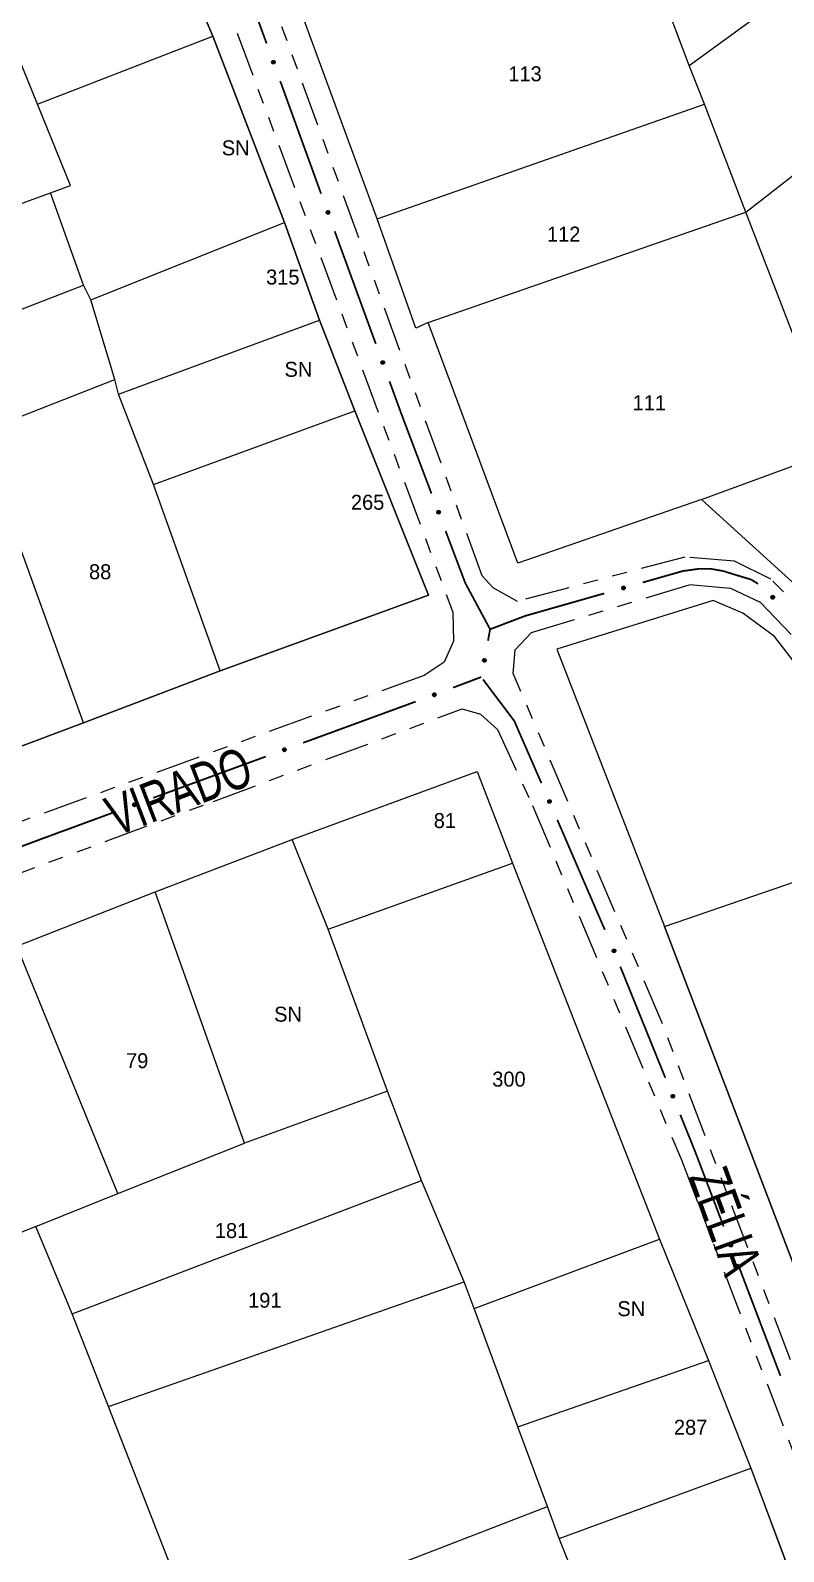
# Model space of a CAD drawing. Extents: x 204373 to 205952, y 4873300 to 4875179.
# Drawn here: x 205431.5 to 205506.9, y 4874793.6 to 4874945.9 of the extents above; entities that cross this region are included whole.
import ezdxf
from ezdxf.enums import TextEntityAlignment as Align

# ---------------------------------------------------------------- set-up
doc = ezdxf.new("R2010")
doc.units = 0
doc.header["$LTSCALE"] = 1.5
doc.header["$MEASUREMENT"] = 0
doc.linetypes.add('TRACO_25', pattern=[8, 3, -1, 1, -1, 1, -1])
for name, color, linetype in [('CD_MALHA_LOTES', 7, 'CONTINUOUS'), ('RU-QUADRA', 220, 'CONTINUOUS'), ('SV-EIXO-RUA-N-PAV', 6, 'CONTINUOUS'), ('SV-RUA-NAO-PAV', 7, 'CONTINUOUS'), ('SV-TXT-RUA-PAV', 7, 'CONTINUOUS'), ('Th_NmrPort', 1, 'CONTINUOUS')]:
    doc.layers.add(name, color=color, linetype=linetype)
doc.styles.add('ARIAL', font='ARIAL.SHX')

msp = doc.modelspace()

# ---------------------------------------------------------------- linework, layer by layer
at = {"layer": 'CD_MALHA_LOTES', "linetype": 'Continuous', "flags": 128}
for points in [[(205497.454776, 4874942.42163), (205491.159555, 4874959.162768)], [(205445.839596, 4874954.615429), (205449.72036, 4874945.375513)], [(205497.454776, 4874942.42163), (205507.693159, 4874949.892882)], [(205466.186203, 4874927.064056), (205458.507416, 4874947.95589)], [(205432.164521, 4874938.537976), (205449.72036, 4874945.375513)], [(205449.72036, 4874945.375513), (205456.927494, 4874926.710884)], [(205432.164521, 4874938.537976), (205430.316538, 4874943.157934)], [(205498.976698, 4874938.547647), (205497.454776, 4874942.42163)], [(205503.127394, 4874927.755839), (205518.76168, 4874939.931212)], [(205435.49089, 4874930.40685), (205432.164521, 4874938.537976)], [(205466.186203, 4874927.064056), (205498.976698, 4874938.547647)], [(205503.127394, 4874927.755839), (205498.976698, 4874938.547647)], [(205433.458109, 4874929.667657), (205435.49089, 4874930.40685)], [(205403.520783, 4874918.764557), (205433.458109, 4874929.667657)], [(205436.784479, 4874920.427742), (205433.458109, 4874929.667657)], [(205471.305394, 4874916.687317), (205503.127394, 4874927.755839)], [(205510.598646, 4874908.385926), (205503.127394, 4874927.755839)], [(205437.523672, 4874918.949355), (205456.927494, 4874926.710884)], [(205456.927494, 4874926.710884), (205460.438662, 4874916.916574)], [(205470.060186, 4874916.133891), (205466.186203, 4874927.064056)], [(205407.216749, 4874908.970246), (205436.784479, 4874920.427742)], [(205437.523672, 4874918.949355), (205436.784479, 4874920.427742)], [(205439.92605, 4874911.003028), (205437.523672, 4874918.949355)], [(205440.295647, 4874909.524641), (205460.438662, 4874916.916574)], [(205460.438662, 4874916.916574), (205463.94983, 4874907.861457)], [(205471.305394, 4874916.687317), (205470.060186, 4874916.133891)], [(205480.298568, 4874892.613283), (205471.305394, 4874916.687317)], [(205426.250975, 4874905.643877), (205439.92605, 4874911.003028)], [(205440.295647, 4874909.524641), (205439.92605, 4874911.003028)], [(205443.806814, 4874900.469524), (205440.295647, 4874909.524641)], [(205443.806814, 4874900.469524), (205463.94983, 4874907.861457)], [(205463.94983, 4874907.861457), (205471.341763, 4874889.381626)], [(205436.784479, 4874876.630542), (205426.250975, 4874905.643877)], [(205498.699985, 4874898.977683), (205512.258924, 4874903.958518)], [(205450.459554, 4874881.804895), (205443.806814, 4874900.469524)], [(205498.699985, 4874898.977683), (205480.298568, 4874892.613283)], [(205509.63015, 4874889.016014), (205498.699985, 4874898.977683)], [(205471.341763, 4874889.381626), (205450.459554, 4874881.804895)], [(205515.974212, 4874863.436749), (205508.135893, 4874882.50293), (205506.017429, 4874885.256934), (205502.839732, 4874887.587245), (205499.873881, 4874888.858324), (205484.197243, 4874883.985855)], [(205484.197243, 4874883.985855), (205495.001413, 4874856.233969)], [(205450.459554, 4874881.804895), (205436.784479, 4874876.630542)], [(205436.784479, 4874876.630542), (205422.000614, 4874871.086593)], [(205457.671579, 4874864.925012), (205476.232913, 4874871.752169)], [(205476.232913, 4874871.752169), (205479.753166, 4874862.578177)], [(205443.963928, 4874859.69797), (205457.671579, 4874864.925012)], [(205461.298506, 4874855.964369), (205457.671579, 4874864.925012)], [(205495.001413, 4874856.233969), (205515.974212, 4874863.436749)], [(205461.298506, 4874855.964369), (205479.753166, 4874862.578177)], [(205479.753166, 4874862.578177), (205494.474223, 4874824.922138)], [(205430.096265, 4874854.257579), (205443.963928, 4874859.69797)], [(205452.924571, 4874834.522828), (205443.963928, 4874859.69797)], [(205467.218932, 4874839.74987), (205461.298506, 4874855.964369)], [(205508.559586, 4874820.643763), (205495.001413, 4874856.233969)], [(205440.230326, 4874829.509135), (205430.096265, 4874854.257579)], [(205467.218932, 4874839.74987), (205452.924571, 4874834.522828)], [(205470.63251, 4874830.789227), (205467.218932, 4874839.74987)], [(205440.230326, 4874829.509135), (205452.924571, 4874834.522828)], [(205435.64333, 4874817.454935), (205470.63251, 4874830.789227)], [(205474.899484, 4874820.655165), (205470.63251, 4874830.789227)], [(205432.016403, 4874826.20223), (205440.230326, 4874829.509135)], [(205432.016403, 4874826.20223), (205427.216058, 4874824.282092)], [(205435.64333, 4874817.454935), (205432.016403, 4874826.20223)], [(205475.91289, 4874817.988307), (205494.474223, 4874824.922138)], [(205494.474223, 4874824.922138), (205499.381242, 4874812.761265)], [(205439.270257, 4874808.174269), (205474.899484, 4874820.655165)], [(205475.91289, 4874817.988307), (205474.899484, 4874820.655165)], [(205439.270257, 4874808.174269), (205435.64333, 4874817.454935)], [(205480.286537, 4874806.147456), (205475.91289, 4874817.988307)], [(205480.286537, 4874806.147456), (205499.381242, 4874812.761265)], [(205499.381242, 4874812.761265), (205503.648216, 4874801.987157)], [(205448.44425, 4874784.705916), (205439.270257, 4874808.174269)], [(205483.273418, 4874798.146882), (205480.286537, 4874806.147456)], [(205484.446836, 4874794.946652), (205503.648216, 4874801.987157)], [(205503.648216, 4874801.987157), (205510.688721, 4874783.105801)], [(205448.44425, 4874784.705916), (205483.273418, 4874798.146882)], [(205484.446836, 4874794.946652), (205483.273418, 4874798.146882)], [(205491.914039, 4874776.278644), (205484.446836, 4874794.946652)]]:
    msp.add_lwpolyline(points, dxfattribs=at)
at = {"layer": 'RU-QUADRA', "linetype": 'Continuous', "flags": 128}
msp.add_lwpolyline([(205400.194413, 4874995.640654), (205376.909826, 4874987.32473), (205392.987279, 4874946.8539), (205400.194413, 4874928.004472), (205403.520783, 4874918.764557), (205407.216749, 4874908.970246), (205410.912715, 4874899.730331), (205422.000614, 4874871.086593), (205436.784479, 4874876.630542), (205450.459554, 4874881.804895), (205471.341763, 4874889.381626), (205463.94983, 4874907.861457), (205460.438662, 4874916.916574), (205456.927494, 4874926.710884), (205449.72036, 4874945.375513), (205445.839596, 4874954.615429), (205439.556453, 4874970.508084), (205426.250975, 4875005.065367)], close=True, dxfattribs=at)
for points in [[(205509.63015, 4874889.016014), (205498.699985, 4874898.977683), (205480.298568, 4874892.613283), (205471.305394, 4874916.687317), (205470.060186, 4874916.133891), (205466.186203, 4874927.064056), (205458.507416, 4874947.95589)], [(205597.958793, 4874785.689097), (205576.774147, 4874808.144822), (205560.885662, 4874824.457), (205559.614583, 4874823.609614), (205520.211141, 4874864.919674), (205515.974212, 4874863.436749), (205508.135893, 4874882.50293), (205506.017429, 4874885.256934), (205502.839732, 4874887.587245), (205499.873881, 4874888.858324), (205484.197243, 4874883.985855), (205495.001413, 4874856.233969), (205508.559586, 4874820.643763), (205516.609752, 4874800.306503), (205521.905913, 4874785.689097)], [(205448.44425, 4874784.705916), (205439.270257, 4874808.174269), (205435.64333, 4874817.454935), (205432.016403, 4874826.20223), (205427.216058, 4874824.282092), (205417.295345, 4874849.457234), (205430.096265, 4874854.257579), (205443.963928, 4874859.69797), (205457.671579, 4874864.925012), (205476.232913, 4874871.752169), (205479.753166, 4874862.578177), (205494.474223, 4874824.922138), (205499.381242, 4874812.761265), (205503.648216, 4874801.987157), (205517.515878, 4874764.971165)]]:
    msp.add_lwpolyline(points, dxfattribs=at)
at = {"layer": 'SV-EIXO-RUA-N-PAV', "const_width": 0.18}
for points in [[(205451.593581, 4874954.341907), (205455.119239, 4874944.633421)], [(205456.484604, 4874940.873663), (205460.580698, 4874929.59439)], [(205461.946063, 4874925.834632), (205462.287404, 4874924.894692)], [(205462.287404, 4874924.894692), (205462.466149, 4874924.402487)], [(205462.466149, 4874924.402487), (205466.061242, 4874914.56231)], [(205467.433894, 4874910.805207), (205468.463383, 4874907.987379)], [(205468.463383, 4874907.987379), (205468.651716, 4874907.471889)], [(205468.651716, 4874907.471889), (205471.640404, 4874899.566811)], [(205473.054969, 4874895.825287), (205474.823175, 4874891.148381)], [(205497.635484, 4874891.923569), (205498.481452, 4874892.041611)], [(205498.481452, 4874892.041611), (205498.627288, 4874892.041674)], [(205498.627288, 4874892.041674), (205499.565281, 4874892.041611)], [(205499.565281, 4874892.041611), (205500.611128, 4874891.85705)], [(205474.823175, 4874891.148381), (205475.02859, 4874890.605059)], [(205475.02859, 4874890.605059), (205477.122104, 4874886.713269)], [(205492.802514, 4874890.667989), (205496.65003, 4874891.761891)], [(205496.65003, 4874891.761891), (205496.817001, 4874891.809362)], [(205496.817001, 4874891.809362), (205497.635484, 4874891.923569)], [(205500.611128, 4874891.85705), (205500.881359, 4874891.809362)], [(205500.881359, 4874891.809362), (205501.573923, 4874891.592936)], [(205501.573923, 4874891.592936), (205502.120021, 4874891.42228)], [(205502.120021, 4874891.42228), (205503.487661, 4874891.011988)], [(205503.487661, 4874891.011988), (205503.668348, 4874890.957782)], [(205503.668348, 4874890.957782), (205504.359347, 4874890.532552)], [(205481.024064, 4874887.319213), (205488.954998, 4874889.574087)], [(205477.122104, 4874886.713269), (205477.51557, 4874885.981826)], [(205477.51557, 4874885.981826), (205477.300981, 4874884.83224)], [(205477.51557, 4874885.981826), (205480.318816, 4874887.050383)], [(205480.318816, 4874887.050383), (205481.024064, 4874887.319213)], [(205473.801972, 4874880.135353), (205476.60899, 4874881.19396)], [(205476.60899, 4874881.19396), (205476.622808, 4874881.199171)], [(205476.805877, 4874880.956252), (205479.815128, 4874876.963208)], [(205458.785065, 4874874.613641), (205470.054028, 4874878.738017)], [(205479.815128, 4874876.963208), (205479.938782, 4874876.799128)], [(205479.938782, 4874876.799128), (205482.655439, 4874870.57132)], [(205443.764567, 4874869.101415), (205455.029761, 4874873.236074)], [(205433.180754, 4874865.216843), (205440.009502, 4874867.723196)], [(205484.247412, 4874866.901773), (205489.007728, 4874855.886356)], [(205428.752071, 4874863.567541), (205432.500565, 4874864.963532)], [(205432.500565, 4874864.963532), (205433.180754, 4874865.216843)], [(205490.558739, 4874852.199578), (205495.067201, 4874841.078706)], [(205496.568022, 4874837.37094), (205497.692667, 4874834.589722)], [(205497.692667, 4874834.589722), (205498.017218, 4874833.787119)], [(205498.017218, 4874833.787119), (205500.91118, 4874826.185068)], [(205502.334269, 4874822.446777), (205506.602733, 4874811.231599)]]:
    msp.add_lwpolyline(points, dxfattribs=at)
at = {"layer": 'SV-EIXO-RUA-N-PAV'}
for points in [[(205455.856347, 4874942.926168), (205455.900947, 4874942.906097), (205455.935174, 4874942.879726), (205455.95739, 4874942.849515), (205455.970061, 4874942.817699), (205455.979358, 4874942.78369), (205455.981167, 4874942.747334), (205455.974236, 4874942.706538), (205455.954415, 4874942.661657), (205455.925097, 4874942.62837), (205455.896643, 4874942.605004), (205455.864229, 4874942.589881), (205455.831039, 4874942.581403), (205455.793212, 4874942.580773), (205455.751938, 4874942.588201), (205455.707291, 4874942.609224), (205455.673913, 4874942.635307), (205455.653191, 4874942.665093), (205455.638194, 4874942.697776), (205455.629118, 4874942.732611), (205455.627549, 4874942.768309), (205455.635102, 4874942.809852), (205455.656435, 4874942.853645), (205455.68207, 4874942.887232), (205455.711557, 4874942.908367), (205455.744067, 4874942.922407), (205455.778064, 4874942.932146), (205455.814535, 4874942.935486), (205455.856347, 4874942.926168)], [(205461.317805, 4874927.887137), (205461.362405, 4874927.867065), (205461.396632, 4874927.840694), (205461.418849, 4874927.810483), (205461.43152, 4874927.778668), (205461.440817, 4874927.744659), (205461.442626, 4874927.708302), (205461.435695, 4874927.667506), (205461.415874, 4874927.622625), (205461.386555, 4874927.589338), (205461.358102, 4874927.565973), (205461.325687, 4874927.55085), (205461.292498, 4874927.542372), (205461.254671, 4874927.541742), (205461.213397, 4874927.549169), (205461.168749, 4874927.570192), (205461.135371, 4874927.596275), (205461.11465, 4874927.626061), (205461.099652, 4874927.658745), (205461.090577, 4874927.693579), (205461.089007, 4874927.729278), (205461.096561, 4874927.770821), (205461.117894, 4874927.814613), (205461.143529, 4874927.848201), (205461.173016, 4874927.869335), (205461.205526, 4874927.883375), (205461.239523, 4874927.893115), (205461.275994, 4874927.896454), (205461.317805, 4874927.887137)], [(205466.801658, 4874912.85649), (205466.846297, 4874912.836504), (205466.880575, 4874912.8102), (205466.90285, 4874912.780032), (205466.915583, 4874912.748241), (205466.924946, 4874912.71425), (205466.926825, 4874912.677897), (205466.919973, 4874912.637088), (205466.90024, 4874912.592168), (205466.870986, 4874912.558825), (205466.842578, 4874912.535404), (205466.810192, 4874912.520218), (205466.777019, 4874912.511676), (205466.739194, 4874912.510973), (205466.697905, 4874912.51832), (205466.653217, 4874912.539256), (205466.619789, 4874912.565275), (205466.599009, 4874912.59502), (205466.583949, 4874912.627675), (205466.574806, 4874912.662492), (205466.573167, 4874912.698187), (205466.58064, 4874912.739745), (205466.601888, 4874912.783578), (205466.627458, 4874912.817215), (205466.656903, 4874912.838407), (205466.689386, 4874912.85251), (205466.723365, 4874912.862316), (205466.759829, 4874912.865726), (205466.801658, 4874912.85649)], [(205472.399842, 4874897.869374), (205472.444701, 4874897.849889), (205472.479271, 4874897.82397), (205472.501882, 4874897.794053), (205472.51497, 4874897.762406), (205472.524712, 4874897.728522), (205472.526997, 4874897.692192), (205472.520602, 4874897.651309), (205472.501372, 4874897.606171), (205472.472492, 4874897.572503), (205472.444348, 4874897.548766), (205472.412134, 4874897.533219), (205472.379059, 4874897.524307), (205472.341244, 4874897.523181), (205472.299875, 4874897.530066), (205472.254956, 4874897.550501), (205472.221239, 4874897.576145), (205472.200128, 4874897.605656), (205472.184704, 4874897.63814), (205472.175172, 4874897.672853), (205472.173134, 4874897.708527), (205472.180142, 4874897.750166), (205472.200899, 4874897.794234), (205472.226091, 4874897.828155), (205472.255298, 4874897.849675), (205472.287621, 4874897.86414), (205472.321488, 4874897.874325), (205472.357912, 4874897.878142), (205472.399842, 4874897.869374)], [(205490.710449, 4874890.187629), (205490.733648, 4874890.230685), (205490.762392, 4874890.262945), (205490.79411, 4874890.282952), (205490.826748, 4874890.293323), (205490.861333, 4874890.300172), (205490.897726, 4874890.299385), (205490.937924, 4874890.289564), (205490.981278, 4874890.266595), (205491.01239, 4874890.234978), (205491.033669, 4874890.204931), (205491.046442, 4874890.171521), (205491.052533, 4874890.137812), (205491.050465, 4874890.100036), (205491.040115, 4874890.059396), (205491.015963, 4874890.016361), (205490.987567, 4874889.984927), (205490.95638, 4874889.966381), (205490.92271, 4874889.953752), (205490.887318, 4874889.947182), (205490.851598, 4874889.948161), (205490.810699, 4874889.958656), (205490.768539, 4874889.983057), (205490.736864, 4874890.011021), (205490.717885, 4874890.041939), (205490.706198, 4874890.075367), (205490.698906, 4874890.109972), (205490.698175, 4874890.146588), (205490.710449, 4874890.187629)], [(205505.803337, 4874889.365553), (205505.852241, 4874889.366245), (205505.894413, 4874889.356841), (205505.927328, 4874889.338873), (205505.952275, 4874889.315412), (205505.975093, 4874889.288534), (205505.992121, 4874889.256361), (205506.003109, 4874889.216466), (205506.004148, 4874889.167414), (205505.991675, 4874889.124846), (205505.975786, 4874889.091634), (205505.95282, 4874889.064212), (205505.926338, 4874889.042483), (205505.892334, 4874889.025901), (205505.851795, 4874889.01516), (205505.802446, 4874889.015308), (205505.761165, 4874889.024812), (205505.729784, 4874889.043027), (205505.702362, 4874889.066291), (205505.679396, 4874889.094009), (205505.662863, 4874889.125688), (205505.652122, 4874889.166523), (205505.652914, 4874889.215229), (205505.661923, 4874889.25651), (205505.679693, 4874889.288138), (205505.703204, 4874889.31462), (205505.729883, 4874889.337834), (205505.761512, 4874889.356297), (205505.803337, 4874889.365553)], [(205477.068563, 4874882.987241), (205477.096782, 4874882.947294), (205477.112866, 4874882.907192), (205477.116655, 4874882.869883), (205477.111406, 4874882.836042), (205477.102136, 4874882.802025), (205477.085224, 4874882.769791), (205477.058529, 4874882.738173), (205477.018656, 4874882.709584), (205476.976492, 4874882.695807), (205476.940114, 4874882.690136), (205476.904511, 4874882.693577), (205476.871616, 4874882.703136), (205476.838714, 4874882.72181), (205476.806936, 4874882.749176), (205476.77916, 4874882.789966), (205476.76366, 4874882.829389), (205476.760944, 4874882.865572), (205476.76463, 4874882.901343), (205476.77451, 4874882.935958), (205476.791293, 4874882.967504), (205476.818904, 4874882.99945), (205476.859527, 4874883.026332), (205476.89867, 4874883.042239), (205476.934805, 4874883.045463), (205476.969941, 4874883.041041), (205477.004172, 4874883.032159), (205477.037282, 4874883.016508), (205477.068563, 4874882.987241)], [(205471.757345, 4874879.481914), (205471.776867, 4874879.526758), (205471.802815, 4874879.561307), (205471.83275, 4874879.583893), (205471.864408, 4874879.596954), (205471.8983, 4874879.606668), (205471.934631, 4874879.608924), (205471.97551, 4874879.602495), (205472.020631, 4874879.583227), (205472.054276, 4874879.55432), (205472.077989, 4874879.526156), (205472.093509, 4874879.49393), (205472.102395, 4874879.460847), (205472.10349, 4874879.42303), (205472.09657, 4874879.381668), (205472.076098, 4874879.336766), (205472.050427, 4874879.303069), (205472.020898, 4874879.281983), (205471.988401, 4874879.266586), (205471.953681, 4874879.257083), (205471.918004, 4874879.255074), (205471.876371, 4874879.262116), (205471.83232, 4874879.28291), (205471.79842, 4874879.30813), (205471.776925, 4874879.337355), (205471.762486, 4874879.36969), (205471.752329, 4874879.403565), (205471.748542, 4874879.439991), (205471.757345, 4874879.481914)], [(205456.734482, 4874873.979018), (205456.754401, 4874874.023687), (205456.780654, 4874874.058004), (205456.810789, 4874874.080324), (205456.842561, 4874874.093104), (205456.876538, 4874874.102517), (205456.912888, 4874874.10445), (205456.953708, 4874874.097659), (205456.998657, 4874874.077992), (205457.032044, 4874874.048787), (205457.055506, 4874874.020414), (205457.07074, 4874873.988051), (205457.079332, 4874873.954891), (205457.080091, 4874873.917066), (205457.072805, 4874873.875767), (205457.051935, 4874873.831048), (205457.025966, 4874873.79758), (205456.996251, 4874873.776757), (205456.963619, 4874873.761648), (205456.928816, 4874873.752454), (205456.893123, 4874873.750762), (205456.851554, 4874873.758173), (205456.807689, 4874873.779356), (205456.774014, 4874873.804876), (205456.752779, 4874873.83429), (205456.738628, 4874873.866752), (205456.728772, 4874873.900716), (205456.725307, 4874873.937175), (205456.734482, 4874873.979018)], [(205441.714223, 4874868.466139), (205441.734142, 4874868.510808), (205441.760396, 4874868.545125), (205441.790531, 4874868.567445), (205441.822303, 4874868.580225), (205441.85628, 4874868.589638), (205441.89263, 4874868.591571), (205441.933449, 4874868.58478), (205441.978398, 4874868.565113), (205442.011785, 4874868.535908), (205442.035248, 4874868.507535), (205442.050482, 4874868.475172), (205442.059073, 4874868.442012), (205442.059832, 4874868.404187), (205442.052546, 4874868.362888), (205442.031676, 4874868.318169), (205442.005707, 4874868.284702), (205441.975993, 4874868.263878), (205441.94336, 4874868.248769), (205441.908557, 4874868.239575), (205441.872864, 4874868.237883), (205441.831295, 4874868.245294), (205441.787431, 4874868.266477), (205441.753756, 4874868.291997), (205441.73252, 4874868.321412), (205441.718369, 4874868.353873), (205441.708513, 4874868.387837), (205441.705049, 4874868.424296), (205441.714223, 4874868.466139)], [(205483.498078, 4874868.913235), (205483.543794, 4874868.895854), (205483.57953, 4874868.871568), (205483.603506, 4874868.842733), (205483.618049, 4874868.811728), (205483.629354, 4874868.778333), (205483.633323, 4874868.742149), (205483.628834, 4874868.701013), (205483.61172, 4874868.655031), (205483.584435, 4874868.620058), (205483.557423, 4874868.59504), (205483.525966, 4874868.578014), (205483.49334, 4874868.567575), (205483.455618, 4874868.564694), (205483.413975, 4874868.569652), (205483.368155, 4874868.587979), (205483.333283, 4874868.612029), (205483.310825, 4874868.640528), (205483.293909, 4874868.672261), (205483.282776, 4874868.706494), (205483.279084, 4874868.742035), (205483.28415, 4874868.783954), (205483.302839, 4874868.828939), (205483.326428, 4874868.863993), (205483.354605, 4874868.886845), (205483.386221, 4874868.902796), (205483.419579, 4874868.914542), (205483.455786, 4874868.920047), (205483.498078, 4874868.913235)], [(205489.966623, 4874853.953128), (205490.011932, 4874853.934712), (205490.047106, 4874853.909619), (205490.07042, 4874853.880246), (205490.084253, 4874853.848918), (205490.094796, 4874853.815274), (205490.097941, 4874853.779009), (205490.092516, 4874853.737986), (205490.074361, 4874853.692405), (205490.046287, 4874853.658062), (205490.018713, 4874853.633665), (205489.986877, 4874853.617359), (205489.954022, 4874853.607665), (205489.916244, 4874853.605644), (205489.874724, 4874853.611547), (205489.829333, 4874853.630912), (205489.795018, 4874853.655749), (205489.773214, 4874853.684752), (205489.757024, 4874853.716862), (205489.746673, 4874853.751339), (205489.74379, 4874853.786955), (205489.749809, 4874853.828748), (205489.769516, 4874853.873296), (205489.793898, 4874853.907804), (205489.822587, 4874853.93001), (205489.854558, 4874853.945237), (205489.888174, 4874853.956221), (205489.924497, 4874853.960901), (205489.966623, 4874853.953128)], [(205495.866448, 4874839.399555), (205495.91174, 4874839.381098), (205495.946892, 4874839.355974), (205495.97018, 4874839.32658), (205495.983985, 4874839.29524), (205495.994498, 4874839.261587), (205495.997611, 4874839.225319), (205495.99215, 4874839.1843), (205495.973954, 4874839.138736), (205495.94585, 4874839.104417), (205495.918254, 4874839.080045), (205495.886404, 4874839.063768), (205495.85354, 4874839.054103), (205495.81576, 4874839.052115), (205495.774246, 4874839.058055), (205495.728872, 4874839.077461), (205495.694579, 4874839.102328), (205495.672801, 4874839.13135), (205495.656639, 4874839.163475), (205495.646318, 4874839.19796), (205495.643468, 4874839.233579), (205495.649524, 4874839.275367), (205495.66927, 4874839.319897), (205495.693682, 4874839.354384), (205495.722391, 4874839.376564), (205495.754376, 4874839.391763), (205495.788001, 4874839.402717), (205495.824328, 4874839.407364), (205495.866448, 4874839.399555)], [(205501.674489, 4874824.489368), (205501.719393, 4874824.469985), (205501.754022, 4874824.444145), (205501.776701, 4874824.41428), (205501.789861, 4874824.382663), (205501.799681, 4874824.348801), (205501.802049, 4874824.312477), (205501.795747, 4874824.271579), (205501.77662, 4874824.226398), (205501.747817, 4874824.192663), (205501.719727, 4874824.168862), (205501.687549, 4874824.153242), (205501.654494, 4874824.144254), (205501.616681, 4874824.143042), (205501.575297, 4874824.149833), (205501.530331, 4874824.170165), (205501.496556, 4874824.195732), (205501.475378, 4874824.225195), (205501.459879, 4874824.257644), (205501.450268, 4874824.292334), (205501.448149, 4874824.328004), (205501.455062, 4874824.369659), (205501.475718, 4874824.413774), (205501.500833, 4874824.447753), (205501.529991, 4874824.469339), (205501.562281, 4874824.483878), (205501.596124, 4874824.49414), (205501.632539, 4874824.498041), (205501.674489, 4874824.489368)]]:
    msp.add_lwpolyline(points, close=True, dxfattribs=at)
for points in [[(205455.627549, 4874942.768309), (205455.707291, 4874942.609224)], [(205455.629118, 4874942.732611), (205455.673913, 4874942.635307)], [(205455.630412, 4874942.746598), (205455.687952, 4874942.628129)], [(205455.635102, 4874942.809852), (205455.751938, 4874942.588201)], [(205455.635441, 4874942.784717), (205455.72653, 4874942.605846)], [(205455.648517, 4874942.828662), (205455.771055, 4874942.587174)], [(205455.656435, 4874942.853645), (205455.793212, 4874942.580773)], [(205455.669052, 4874942.868056), (205455.809525, 4874942.585176)], [(205455.68207, 4874942.887232), (205455.831039, 4874942.581403)], [(205455.697275, 4874942.894275), (205455.846132, 4874942.588308)], [(205455.711557, 4874942.908367), (205455.864229, 4874942.589881)], [(205455.728293, 4874942.912797), (205455.87738, 4874942.598204)], [(205455.744067, 4874942.922407), (205455.896643, 4874942.605004)], [(205455.763388, 4874942.924091), (205455.910848, 4874942.621971)], [(205455.778064, 4874942.932146), (205455.925097, 4874942.62837)], [(205455.797781, 4874942.929322), (205455.938606, 4874942.649472)], [(205455.814535, 4874942.935486), (205455.954415, 4874942.661657)], [(205455.834037, 4874942.929423), (205455.961355, 4874942.686768)], [(205455.856347, 4874942.926168), (205455.974236, 4874942.706538)], [(205455.880196, 4874942.914248), (205455.974781, 4874942.733743)], [(205455.900947, 4874942.906097), (205455.981167, 4874942.747334)], [(205455.920523, 4874942.891148), (205455.976314, 4874942.773496)], [(205455.935174, 4874942.879726), (205455.979358, 4874942.78369)], [(205461.089007, 4874927.729278), (205461.168749, 4874927.570192)], [(205461.090577, 4874927.693579), (205461.135371, 4874927.596275)], [(205461.091871, 4874927.707566), (205461.14941, 4874927.589097)], [(205461.096561, 4874927.770821), (205461.213397, 4874927.549169)], [(205461.0969, 4874927.745685), (205461.187988, 4874927.566814)], [(205461.109976, 4874927.78963), (205461.232514, 4874927.548142)], [(205461.117894, 4874927.814613), (205461.254671, 4874927.541742)], [(205461.130511, 4874927.829025), (205461.270984, 4874927.546144)], [(205461.143529, 4874927.848201), (205461.292498, 4874927.542372)], [(205461.158734, 4874927.855243), (205461.307591, 4874927.549276)], [(205461.173016, 4874927.869335), (205461.325687, 4874927.55085)], [(205461.189752, 4874927.873766), (205461.338838, 4874927.559172)], [(205461.205526, 4874927.883375), (205461.358102, 4874927.565973)], [(205461.224847, 4874927.885059), (205461.372307, 4874927.58294)], [(205461.239523, 4874927.893115), (205461.386555, 4874927.589338)], [(205461.25924, 4874927.89029), (205461.400064, 4874927.610441)], [(205461.275994, 4874927.896454), (205461.415874, 4874927.622625)], [(205461.295496, 4874927.890392), (205461.422813, 4874927.647736)], [(205461.317805, 4874927.887137), (205461.435695, 4874927.667506)], [(205461.341655, 4874927.875217), (205461.43624, 4874927.694712)], [(205461.362405, 4874927.867065), (205461.442626, 4874927.708302)], [(205461.381981, 4874927.852117), (205461.437772, 4874927.734465)], [(205461.396632, 4874927.840694), (205461.440817, 4874927.744659)], [(205466.573167, 4874912.698187), (205466.653217, 4874912.539256)], [(205466.574806, 4874912.662492), (205466.619789, 4874912.565275)], [(205466.576073, 4874912.676481), (205466.633842, 4874912.558124)], [(205466.58064, 4874912.739745), (205466.697905, 4874912.51832)], [(205466.581028, 4874912.71461), (205466.672463, 4874912.535916)], [(205466.594018, 4874912.75858), (205466.717024, 4874912.51733)], [(205466.601888, 4874912.783578), (205466.739194, 4874912.510973)], [(205466.614477, 4874912.798015), (205466.755498, 4874912.515407)], [(205466.627458, 4874912.817215), (205466.777019, 4874912.511676)], [(205466.642649, 4874912.824288), (205466.792099, 4874912.51861)], [(205466.656903, 4874912.838407), (205466.810192, 4874912.520218)], [(205466.673631, 4874912.84287), (205466.823327, 4874912.528566)], [(205466.689386, 4874912.85251), (205466.842578, 4874912.535404)], [(205466.708704, 4874912.854232), (205466.856749, 4874912.552399)], [(205466.723365, 4874912.862316), (205466.870986, 4874912.558825)], [(205466.743087, 4874912.85953), (205466.884454, 4874912.579953)], [(205466.759829, 4874912.865726), (205466.90024, 4874912.592168)], [(205466.779343, 4874912.859701), (205466.90713, 4874912.617293)], [(205466.801658, 4874912.85649), (205466.919973, 4874912.637088)], [(205466.825531, 4874912.844616), (205466.920466, 4874912.664294)], [(205466.846297, 4874912.836504), (205466.926825, 4874912.677897)], [(205466.865902, 4874912.821594), (205466.921921, 4874912.70405)], [(205466.880575, 4874912.8102), (205466.924946, 4874912.71425)], [(205472.173134, 4874897.708527), (205472.254956, 4874897.550501)], [(205472.175172, 4874897.672853), (205472.221239, 4874897.576145)], [(205472.176283, 4874897.686855), (205472.235371, 4874897.569151)], [(205472.180142, 4874897.750166), (205472.299875, 4874897.530066)], [(205472.180811, 4874897.725037), (205472.274238, 4874897.547376)], [(205472.193309, 4874897.769149), (205472.319004, 4874897.52929)], [(205472.200899, 4874897.794234), (205472.341244, 4874897.523181)], [(205472.213326, 4874897.80881), (205472.357497, 4874897.527797)], [(205472.226091, 4874897.828155), (205472.379059, 4874897.524307)], [(205472.241203, 4874897.835397), (205472.39406, 4874897.531408)], [(205472.255298, 4874897.849675), (205472.412134, 4874897.533219)], [(205472.271975, 4874897.854325), (205472.425175, 4874897.541713)], [(205472.287621, 4874897.86414), (205472.444348, 4874897.548766)], [(205472.306919, 4874897.866077), (205472.458329, 4874897.565918)], [(205472.321488, 4874897.874325), (205472.472492, 4874897.572503)], [(205472.34124, 4874897.871759), (205472.485723, 4874897.593781)], [(205472.357912, 4874897.878142), (205472.501372, 4874897.606171)], [(205472.377492, 4874897.872336), (205472.507981, 4874897.631371)], [(205472.399842, 4874897.869374), (205472.520602, 4874897.651309)], [(205472.423846, 4874897.857768), (205472.52079, 4874897.678519)], [(205472.444701, 4874897.849889), (205472.526997, 4874897.692192)], [(205472.464472, 4874897.835199), (205472.521801, 4874897.718289)], [(205472.479271, 4874897.82397), (205472.524712, 4874897.728522)], [(205490.698175, 4874890.146588), (205490.981278, 4874890.266595)], [(205490.698906, 4874890.109972), (205491.01239, 4874890.234978)], [(205490.703129, 4874890.129438), (205490.992305, 4874890.249957)], [(205490.705612, 4874890.165609), (205490.956725, 4874890.275306)], [(205490.705895, 4874890.094759), (205491.017757, 4874890.220309)], [(205490.706198, 4874890.075367), (205491.033669, 4874890.204931)], [(205490.710449, 4874890.187629), (205490.937924, 4874890.289564)], [(205490.714658, 4874890.058948), (205491.039079, 4874890.185232)], [(205490.717885, 4874890.041939), (205491.046442, 4874890.171521)], [(205490.724039, 4874890.210568), (205490.910826, 4874890.292047)], [(205490.730923, 4874890.026689), (205491.046722, 4874890.153359)], [(205490.733648, 4874890.230685), (205490.897726, 4874890.299385)], [(205490.736864, 4874890.011021), (205491.052533, 4874890.137812)], [(205490.749954, 4874890.249146), (205490.871284, 4874890.296409)], [(205490.755063, 4874889.996669), (205491.047237, 4874890.116621)], [(205490.762392, 4874890.262945), (205490.861333, 4874890.300172)], [(205490.768539, 4874889.983057), (205491.050465, 4874890.100036)], [(205490.792894, 4874889.973378), (205491.042501, 4874890.078391)], [(205490.810699, 4874889.958656), (205491.040115, 4874890.059396)], [(205490.835795, 4874889.957203), (205491.020704, 4874890.03531)], [(205490.851598, 4874889.948161), (205491.015963, 4874890.016361)], [(205490.873459, 4874889.94947), (205490.995727, 4874889.998419)], [(205490.887318, 4874889.947182), (205490.987567, 4874889.984927)], [(205505.652122, 4874889.166523), (205505.851795, 4874889.01516)], [(205505.652914, 4874889.215229), (205505.892334, 4874889.025901)], [(205505.656315, 4874889.189243), (205505.86955, 4874889.022321)], [(205505.658245, 4874889.233626), (205505.90525, 4874889.036794)], [(205505.661923, 4874889.25651), (205505.926338, 4874889.042483)], [(205505.662863, 4874889.125688), (205505.802446, 4874889.015308)], [(205505.663069, 4874889.143894), (205505.821307, 4874889.020391)], [(205505.672718, 4874889.269326), (205505.93709, 4874889.055127)], [(205505.674648, 4874889.107229), (205505.776923, 4874889.024251)], [(205505.679396, 4874889.094009), (205505.761165, 4874889.024812)], [(205505.679693, 4874889.288138), (205505.95282, 4874889.064212)], [(205505.69298, 4874889.299237), (205505.961212, 4874889.077318)], [(205505.703204, 4874889.31462), (205505.975786, 4874889.091634)], [(205505.719996, 4874889.324323), (205505.981474, 4874889.113018)], [(205505.729883, 4874889.337834), (205505.991675, 4874889.124846)], [(205505.748942, 4874889.343621), (205505.994982, 4874889.149683)], [(205505.761512, 4874889.356297), (205506.004148, 4874889.167414)], [(205505.781747, 4874889.359058), (205505.999806, 4874889.193102)], [(205505.803337, 4874889.365553), (205506.003109, 4874889.216466)], [(205505.829991, 4874889.364848), (205505.992088, 4874889.241345)], [(205505.852241, 4874889.366245), (205505.992121, 4874889.256361)], [(205505.876304, 4874889.360988), (205505.97665, 4874889.27801)], [(205505.894413, 4874889.356841), (205505.975093, 4874889.288534)], [(205476.78273, 4874882.947348), (205476.772106, 4874882.816074)], [(205476.791293, 4874882.967504), (205476.77916, 4874882.789966)], [(205476.806427, 4874882.977627), (205476.794015, 4874882.777282)], [(205476.818904, 4874882.99945), (205476.806936, 4874882.749176)], [(205476.840015, 4874883.008836), (205476.822881, 4874882.73858)], [(205476.859527, 4874883.026332), (205476.838714, 4874882.72181)], [(205476.877716, 4874883.032336), (205476.855002, 4874882.717315)], [(205476.89867, 4874883.042239), (205476.871616, 4874882.703136)], [(205476.915345, 4874883.040581), (205476.888124, 4874882.701415)], [(205476.934805, 4874883.045463), (205476.904511, 4874882.693577)], [(205476.951472, 4874883.040778), (205476.920067, 4874882.694065)], [(205476.969941, 4874883.041041), (205476.940114, 4874882.690136)], [(205476.987438, 4874883.032676), (205476.960969, 4874882.697534)], [(205477.004172, 4874883.032159), (205476.976492, 4874882.695807)], [(205477.01972, 4874883.019709), (205476.998849, 4874882.70712)], [(205477.037282, 4874883.016508), (205477.018656, 4874882.709584)], [(205477.051, 4874883.001378), (205477.03739, 4874882.727688)], [(205477.068563, 4874882.987241), (205477.058529, 4874882.738173)], [(205477.08305, 4874882.964857), (205477.07282, 4874882.761329)], [(205477.096782, 4874882.947294), (205477.085224, 4874882.769791)], [(205476.77451, 4874882.935958), (205476.76366, 4874882.829389)], [(205477.10605, 4874882.924473), (205477.094335, 4874882.794791)], [(205477.112866, 4874882.907192), (205477.102136, 4874882.802025)], [(205471.748542, 4874879.439991), (205472.020631, 4874879.583227)], [(205471.752329, 4874879.403565), (205472.054276, 4874879.55432)], [(205471.754364, 4874879.459567), (205471.995437, 4874879.589857)], [(205471.754911, 4874879.423315), (205472.033009, 4874879.567568)], [(205471.757345, 4874879.481914), (205471.97551, 4874879.602495)], [(205471.760565, 4874879.388989), (205472.060849, 4874879.540151)], [(205471.762486, 4874879.36969), (205472.077989, 4874879.526156)], [(205471.768971, 4874879.505909), (205471.948299, 4874879.602705)], [(205471.772289, 4874879.354035), (205472.085026, 4874879.506977)], [(205471.776867, 4874879.526758), (205471.934631, 4874879.608924)], [(205471.776925, 4874879.337355), (205472.093509, 4874879.49393)], [(205471.791191, 4874879.323247), (205472.095305, 4874879.475854)], [(205471.791573, 4874879.546516), (205471.908531, 4874879.603749)], [(205471.79842, 4874879.30813), (205472.102395, 4874879.460847)], [(205471.802815, 4874879.561307), (205471.8983, 4874879.606668)], [(205471.817754, 4874879.295348), (205472.098887, 4874879.439288)], [(205471.83232, 4874879.28291), (205472.10349, 4874879.42303)], [(205471.857399, 4874879.275299), (205472.097362, 4874879.400796)], [(205471.876371, 4874879.262116), (205472.09657, 4874879.381668)], [(205471.901501, 4874879.262765), (205472.079239, 4874879.356045)], [(205471.918004, 4874879.255074), (205472.076098, 4874879.336766)], [(205471.939679, 4874879.258204), (205472.057432, 4874879.317196)], [(205471.953681, 4874879.257083), (205472.050427, 4874879.303069)], [(205456.725307, 4874873.937175), (205456.998657, 4874874.077992)], [(205456.728772, 4874873.900716), (205457.032044, 4874874.048787)], [(205456.731304, 4874873.956698), (205456.973522, 4874874.084845)], [(205456.731529, 4874873.920443), (205457.010895, 4874874.062224)], [(205456.734482, 4874873.979018), (205456.953708, 4874874.097659)], [(205456.736878, 4874873.886068), (205457.038491, 4874874.03456)], [(205456.738628, 4874873.866752), (205457.055506, 4874874.020414)], [(205456.746321, 4874874.002909), (205456.926501, 4874874.098111)], [(205456.748291, 4874873.851011), (205457.062373, 4874874.001173)], [(205456.752779, 4874873.83429), (205457.07074, 4874873.988051)], [(205456.754401, 4874874.023687), (205456.912888, 4874874.10445)], [(205456.76692, 4874873.820057), (205457.072376, 4874873.96996)], [(205456.769282, 4874874.043314), (205456.886743, 4874874.099507)], [(205456.774014, 4874873.804876), (205457.079332, 4874873.954891)], [(205456.780654, 4874874.058004), (205456.876538, 4874874.102517)], [(205456.793234, 4874873.791924), (205457.075633, 4874873.933364)], [(205456.807689, 4874873.779356), (205457.080091, 4874873.917066)], [(205456.832699, 4874873.771524), (205457.073766, 4874873.894887)], [(205456.851554, 4874873.758173), (205457.072805, 4874873.875767)], [(205456.876688, 4874873.758598), (205457.055247, 4874873.850298)], [(205456.893123, 4874873.750762), (205457.051935, 4874873.831048)], [(205456.914825, 4874873.7537), (205457.033096, 4874873.811644)], [(205456.928816, 4874873.752454), (205457.025966, 4874873.79758)], [(205441.705049, 4874868.424296), (205441.978398, 4874868.565113)], [(205441.708513, 4874868.387837), (205442.011785, 4874868.535908)], [(205441.711045, 4874868.443819), (205441.953263, 4874868.571966)], [(205441.71127, 4874868.407564), (205441.990637, 4874868.549345)], [(205441.714223, 4874868.466139), (205441.933449, 4874868.58478)], [(205441.716619, 4874868.373189), (205442.018232, 4874868.521681)], [(205441.718369, 4874868.353873), (205442.035248, 4874868.507535)], [(205441.726062, 4874868.49003), (205441.906242, 4874868.585232)], [(205441.728032, 4874868.338133), (205442.042114, 4874868.488295)], [(205441.73252, 4874868.321412), (205442.050482, 4874868.475172)], [(205441.734142, 4874868.510808), (205441.89263, 4874868.591571)], [(205441.746661, 4874868.307178), (205442.052117, 4874868.457081)], [(205441.749024, 4874868.530435), (205441.866484, 4874868.586628)], [(205441.753756, 4874868.291997), (205442.059073, 4874868.442012)], [(205441.760396, 4874868.545125), (205441.85628, 4874868.589638)], [(205441.772976, 4874868.279045), (205442.055374, 4874868.420485)], [(205441.787431, 4874868.266477), (205442.059832, 4874868.404187)], [(205441.812441, 4874868.258645), (205442.053508, 4874868.382008)], [(205441.831295, 4874868.245294), (205442.052546, 4874868.362888)], [(205441.85643, 4874868.24572), (205442.034988, 4874868.337419)], [(205441.872864, 4874868.237883), (205442.031676, 4874868.318169)], [(205441.894566, 4874868.240821), (205442.012837, 4874868.298765)], [(205441.908557, 4874868.239575), (205442.005707, 4874868.284702)], [(205483.279084, 4874868.742035), (205483.368155, 4874868.587979)], [(205483.282776, 4874868.706494), (205483.333283, 4874868.612029)], [(205483.283235, 4874868.720533), (205483.347725, 4874868.605699)], [(205483.28415, 4874868.783954), (205483.413975, 4874868.569652)], [(205483.285986, 4874868.758884), (205483.387561, 4874868.585752)], [(205483.296422, 4874868.803529), (205483.433119, 4874868.569765)], [(205483.302839, 4874868.828939), (205483.455618, 4874868.564694)], [(205483.314575, 4874868.844076), (205483.47164, 4874868.57006)], [(205483.326428, 4874868.863993), (205483.49334, 4874868.567575)], [(205483.341187, 4874868.871928), (205483.507996, 4874868.575366)], [(205483.354605, 4874868.886845), (205483.525966, 4874868.578014)], [(205483.371048, 4874868.892265), (205483.538598, 4874868.587104)], [(205483.386221, 4874868.902796), (205483.557423, 4874868.59504)], [(205483.405408, 4874868.905627), (205483.570593, 4874868.612822)], [(205483.419579, 4874868.914542), (205483.584435, 4874868.620058)], [(205483.439429, 4874868.912897), (205483.596664, 4874868.641927)], [(205483.455786, 4874868.920047), (205483.61172, 4874868.655031)], [(205483.475615, 4874868.915156), (205483.617152, 4874868.680511)], [(205483.498078, 4874868.913235), (205483.628834, 4874868.701013)], [(205483.522595, 4874868.902756), (205483.627758, 4874868.728202)], [(205483.543794, 4874868.895854), (205483.633323, 4874868.742149)], [(205483.564225, 4874868.882098), (205483.626921, 4874868.767976)], [(205483.57953, 4874868.871568), (205483.629354, 4874868.778333)], [(205489.74379, 4874853.786955), (205489.829333, 4874853.630912)], [(205489.746673, 4874853.751339), (205489.795018, 4874853.655749)], [(205489.747451, 4874853.765364), (205489.809312, 4874853.649093)], [(205489.749809, 4874853.828748), (205489.874724, 4874853.611547)], [(205489.751074, 4874853.803642), (205489.848684, 4874853.628245)], [(205489.762523, 4874853.848038), (205489.893866, 4874853.611224)], [(205489.769516, 4874853.873296), (205489.916244, 4874853.605644)], [(205489.781594, 4874853.888162), (205489.932384, 4874853.610643)], [(205489.793898, 4874853.907804), (205489.954022, 4874853.607665)], [(205489.808833, 4874853.915402), (205489.968851, 4874853.615121)], [(205489.822587, 4874853.93001), (205489.986877, 4874853.617359)], [(205489.839148, 4874853.935053), (205489.999713, 4874853.62616)], [(205489.854558, 4874853.945237), (205490.018713, 4874853.633665)], [(205489.873804, 4874853.947631), (205490.032284, 4874853.651143)], [(205489.888174, 4874853.956221), (205490.046287, 4874853.658062)], [(205489.907981, 4874853.954124), (205490.05901, 4874853.679647)], [(205489.924497, 4874853.960901), (205490.074361, 4874853.692405)], [(205489.944209, 4874853.95556), (205490.080371, 4874853.717755)], [(205489.966623, 4874853.953128), (205490.092516, 4874853.737986)], [(205489.990895, 4874853.942094), (205490.09206, 4874853.765193)], [(205490.011932, 4874853.934712), (205490.097941, 4874853.779009)], [(205490.032045, 4874853.920494), (205490.092128, 4874853.804975)], [(205490.047106, 4874853.909619), (205490.094796, 4874853.815274)], [(205495.643468, 4874839.233579), (205495.728872, 4874839.077461)], [(205495.646318, 4874839.19796), (205495.694579, 4874839.102328)], [(205495.647109, 4874839.211985), (205495.708867, 4874839.095659)], [(205495.649524, 4874839.275367), (205495.774246, 4874839.058055)], [(205495.650766, 4874839.25026), (205495.74822, 4874839.074776)], [(205495.662255, 4874839.294646), (205495.793387, 4874839.057715)], [(205495.66927, 4874839.319897), (205495.81576, 4874839.052115)], [(205495.681361, 4874839.334753), (205495.831905, 4874839.0571)], [(205495.693682, 4874839.354384), (205495.85354, 4874839.054103)], [(205495.708625, 4874839.361968), (205495.868376, 4874839.061545)], [(205495.722391, 4874839.376564), (205495.886404, 4874839.063768)], [(205495.738957, 4874839.381593), (205495.899247, 4874839.072557)], [(205495.754376, 4874839.391763), (205495.918254, 4874839.080045)], [(205495.773624, 4874839.394139), (205495.93184, 4874839.097511)], [(205495.788001, 4874839.402717), (205495.94585, 4874839.104417)], [(205495.807807, 4874839.400603), (205495.958592, 4874839.125992)], [(205495.824328, 4874839.407364), (205495.973954, 4874839.138736)], [(205495.844036, 4874839.402006), (205495.979987, 4874839.16408)], [(205495.866448, 4874839.399555), (205495.99215, 4874839.1843)], [(205495.89071, 4874839.388499), (205495.991718, 4874839.211508)], [(205495.91174, 4874839.381098), (205495.997611, 4874839.225319)], [(205495.93184, 4874839.366862), (205495.991821, 4874839.25129)], [(205495.946892, 4874839.355974), (205495.994498, 4874839.261587)], [(205501.448149, 4874824.328004), (205501.530331, 4874824.170165)], [(205501.450268, 4874824.292334), (205501.496556, 4874824.195732)], [(205501.451347, 4874824.306339), (205501.510704, 4874824.188771)], [(205501.455062, 4874824.369659), (205501.575297, 4874824.149833)], [(205501.455789, 4874824.344532), (205501.54962, 4874824.167084)], [(205501.468186, 4874824.388672), (205501.594428, 4874824.1491)], [(205501.475718, 4874824.413774), (205501.616681, 4874824.143042)], [(205501.488112, 4874824.428379), (205501.632924, 4874824.147695)], [(205501.500833, 4874824.447753), (205501.654494, 4874824.144254)], [(205501.515928, 4874824.455029), (205501.669479, 4874824.15139)], [(205501.529991, 4874824.469339), (205501.687549, 4874824.153242)], [(205501.546657, 4874824.474027), (205501.70057, 4874824.161766)], [(205501.562281, 4874824.483878), (205501.719727, 4874824.168862)], [(205501.581574, 4874824.485859), (205501.733669, 4874824.186046)], [(205501.596124, 4874824.49414), (205501.747817, 4874824.192663)], [(205501.615882, 4874824.491619), (205501.760999, 4874824.213971)], [(205501.632539, 4874824.498041), (205501.77662, 4874824.226398)], [(205501.652133, 4874824.492279), (205501.783171, 4874824.251613)], [(205501.674489, 4874824.489368), (205501.795747, 4874824.271579)], [(205501.69852, 4874824.477816), (205501.795873, 4874824.298789)], [(205501.719393, 4874824.469985), (205501.802049, 4874824.312477)], [(205501.739197, 4874824.45534), (205501.796793, 4874824.338561)], [(205501.754022, 4874824.444145), (205501.799681, 4874824.348801)]]:
    msp.add_lwpolyline(points, dxfattribs=at)
at = {"layer": 'SV-RUA-NAO-PAV', "linetype": 'TRACO_25'}
for points in [[(205420.773565, 4875012.940134, 6.702772), (205424.413354, 4875011.963285, 6.702772), (205426.085088, 4875010.185798, 6.702772), (205443.771578, 4874968.166048, 6.752311), (205473.786377, 4874887.700569, 7.866949), (205473.836315, 4874884.805904, 7.866949), (205472.910984, 4874882.700633, 7.866949), (205470.909425, 4874881.360544, 7.866949), (205421.259712, 4874863.382597, 9.006355), (205419.756471, 4874864.27765, 8.907277), (205418.86789, 4874866.324569, 8.907277), (205401.635124, 4874914.078081, 8.535731), (205376.064168, 4874975.878047, 7.916488), (205371.246384, 4874989.287214, 7.941258), (205371.06429, 4874991.478456, 7.941258), (205371.801009, 4874993.920399, 7.941258)], [(205509.277118, 4874950.710111, 5.464286), (205522.470673, 4874938.882775, 5.736753), (205548.765286, 4874916.160151, 5.11751), (205571.991468, 4874893.919541, 5.167049), (205588.345519, 4874877.783954, 6.702772), (205589.810896, 4874872.610887, 7.099087), (205588.877776, 4874868.092581, 7.396324), (205585.368769, 4874863.013963, 7.693561), (205564.368363, 4874843.632657, 8.288033), (205558.478246, 4874838.327793, 8.288033), (205556.350529, 4874839.807588, 8.139416), (205531.314874, 4874865.337002, 6.752311), (205511.19694, 4874885.528348, 6.232147), (205505.635155, 4874890.989009, 6.430305), (205501.994714, 4874892.80923, 6.603693), (205497.005962, 4874893.213723, 6.678002), (205480.24349, 4874888.772034, 7.644021), (205477.812452, 4874890.128862, 7.693561), (205476.715049, 4874891.347248, 7.693561), (205453.526975, 4874954.886369, 6.727542)], [(205577.032642, 4874653.512794, 8.932047), (205573.366979, 4874653.789211, 8.932047), (205569.864168, 4874656.414517, 8.932047), (205568.050908, 4874659.275518, 8.882507), (205528.943498, 4874756.764277, 9.427441), (205494.730506, 4874846.656697, 8.312803), (205479.826992, 4874881.553073, 8.065106), (205480.024216, 4874883.916897, 7.842179), (205481.676763, 4874885.662956, 7.693561), (205497.477871, 4874890.449685, 6.653233), (205501.613062, 4874890.105188, 6.603693), (205504.556506, 4874888.69688, 6.405535), (205517.702543, 4874875.011518, 6.256917), (205557.388447, 4874834.714064, 8.164186), (205605.790712, 4874782.890843, 8.907277), (205653.138353, 4874734.273788, 9.031125), (205658.242039, 4874727.556311, 9.031125), (205659.125497, 4874724.930602, 9.031125), (205658.603777, 4874722.897016, 9.031125)], [(205512.199158, 4874600.538045, 8.981586), (205509.381997, 4874601.166143, 8.981586), (205506.447933, 4874605.447087, 8.956816), (205464.785331, 4874707.339042, 9.50175), (205422.982109, 4874807.571312, 9.749447), (205410.473074, 4874842.671553, 9.427441), (205410.509602, 4874846.798578, 9.303593), (205411.296525, 4874850.33967, 9.303593), (205413.873958, 4874854.140671, 9.303593), (205416.437805, 4874856.40662, 9.278823), (205449.792645, 4874868.750232, 9.006355), (205474.707984, 4874878.002602, 8.139416), (205476.541958, 4874877.481926, 7.966028), (205478.241102, 4874875.955849, 7.966028), (205481.775143, 4874868.322037, 7.990797), (205496.673534, 4874832.84687, 8.337573), (205536.503737, 4874728.807886, 9.353131), (205566.718195, 4874653.826902, 8.882507), (205567.333554, 4874649.366544, 8.882507), (205567.272395, 4874645.5378, 8.882507)]]:
    msp.add_polyline3d(points, dxfattribs=at)

# ---------------------------------------------------------------- texts
at = {"layer": 'SV-TXT-RUA-PAV', "style": 'ARIAL', "width": 0.7}
for s, rotation, p in [('VIRADO', 21, (205440.049444, 4874865.223204)), ('ZÉLIA', 290, (205497.354813, 4874831.170989))]:
    msp.add_text(s, height=4, rotation=rotation, dxfattribs=at).set_placement(p)
at = {"layer": 'Th_NmrPort', "color": 1}
for s, p in [('113', (205479.33798, 4874941.596397)), ('SN', (205450.635423, 4874934.181801)), ('112', (205483.211962, 4874925.547041)), ('315', (205455.070582, 4874921.245919)), ('SN', (205456.918565, 4874912.006003)), ('111', (205491.790066, 4874908.667545)), ('265', (205463.571304, 4874898.700525)), ('88', (205437.333315, 4874891.742626)), ('81', (205471.867529, 4874866.829298)), ('SN', (205455.87769, 4874847.443673)), ('79', (205441.04354, 4874842.791329)), ('300', (205477.729371, 4874840.944315)), ('181', (205449.936427, 4874825.779942)), ('191', (205453.271929, 4874818.80571)), ('SN', (205490.263362, 4874817.962064)), ('287', (205495.92801, 4874806.091114))]:
    msp.add_text(s, height=1.5, dxfattribs=at).set_placement(p, align=Align.MIDDLE_LEFT)

doc.saveas('drawing.dxf')
